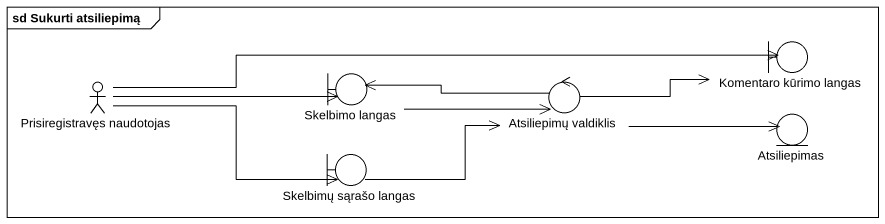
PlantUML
@startuml
mainframe sd Sukurti atsiliepimą
actor "Prisiregistravęs naudotojas" as Prisiregistravęs_naudotojas
boundary "Skelbimo langas" as Skelbimo_langas
control "Atsiliepimų valdiklis" as Atsiliepimų_valdiklis
boundary "Komentaro kūrimo langas" as Komentaro_kūrimo_langas
entity Atsiliepimas
boundary "Skelbimų sąrašo langas" as Skelbimų_sąrašo_langas
Prisiregistravęs_naudotojas -right-> Skelbimo_langas
Prisiregistravęs_naudotojas -right-> Komentaro_kūrimo_langas
Prisiregistravęs_naudotojas -right-> Skelbimų_sąrašo_langas
Skelbimo_langas -right-> Atsiliepimų_valdiklis
Atsiliepimų_valdiklis -left-> Skelbimo_langas
Atsiliepimų_valdiklis -right-> Komentaro_kūrimo_langas
Atsiliepimų_valdiklis -right-> Atsiliepimas
Skelbimų_sąrašo_langas -right-> Atsiliepimų_valdiklis
@enduml
